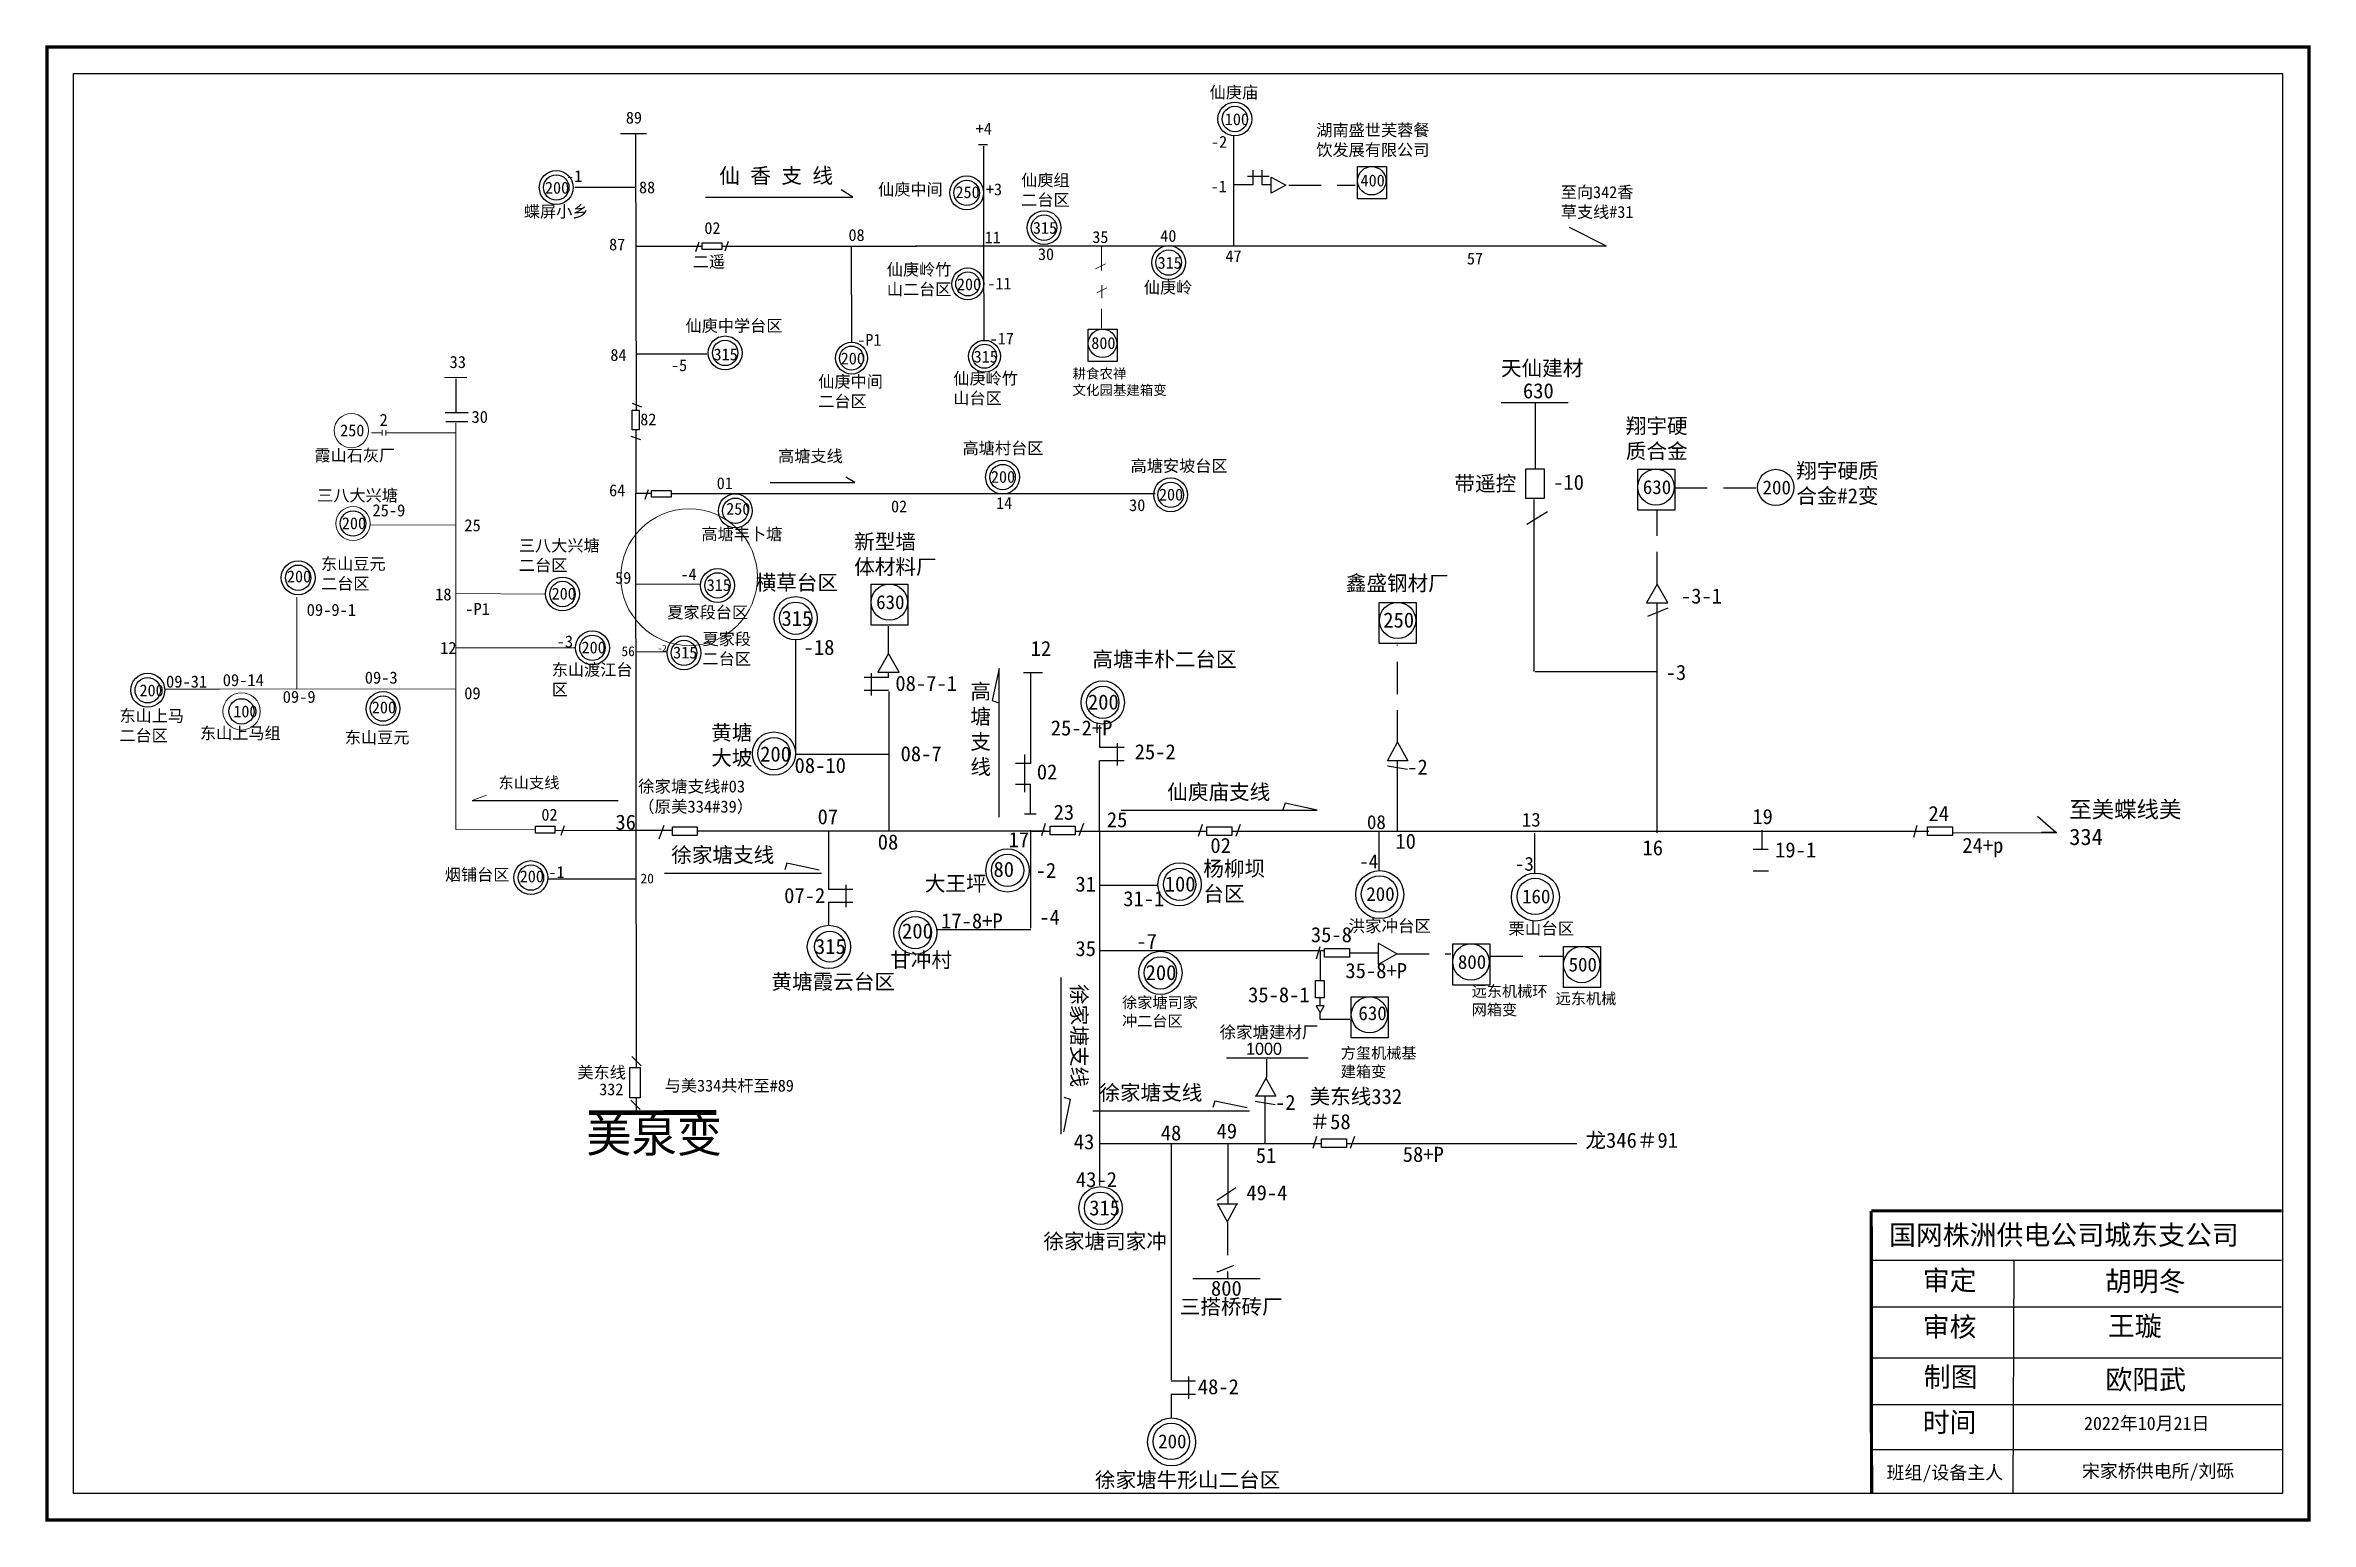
# Model space of a CAD drawing. Extents: x 0 to 344, y 0 to 224.
import ezdxf

# ---------------------------------------------------------------- set-up
doc = ezdxf.new("R2010")
doc.units = 0
doc.header["$LTSCALE"] = 0.774411
doc.linetypes.add('ACAD_ISO02W100', pattern=[15, 12, -3])
doc.linetypes.add('DASHED2', pattern=[9.525, 6.35, -3.175])
doc.layers.get('0').update_dxf_attribs({"linetype": 'CONTINUOUS'})
doc.layers.add('0-RefEdit0', color=7, linetype='CONTINUOUS')
doc.styles.add('SimSun_txtstyle_1.50_0_0', font='simsun.ttc', dxfattribs={"height": 1.5})
doc.styles.add('SimSun_txtstyle_1.80_0_0', font='', dxfattribs={"height": 1.801501})
doc.styles.add('SimSun_txtstyle_2.30_0_0', font='', dxfattribs={"height": 2.296023})
doc.styles.add('SimSun_txtstyle_3.00_0_0', font='', dxfattribs={"height": 3})
doc.styles.get("Standard").update_dxf_attribs({"font": '', "height": 2.5})
doc.styles.add('字体', font='', dxfattribs={"height": 2.5})
doc.styles.add('宋体_txtstyle_1.80_0_0', font='', dxfattribs={"height": 1.801501})
doc.styles.add('宋体_txtstyle_1.84_0_0', font='', dxfattribs={"height": 1.836819})
doc.styles.add('宋体_txtstyle_2.00_0_0', font='', dxfattribs={"height": 2})
doc.styles.add('宋体_txtstyle_200.00_0_0200', font='', dxfattribs={"height": 200})
doc.styles.add('宋体_txtstyle_3.00_0_0', font='', dxfattribs={"height": 3})
doc.styles.add('黑体_txtstyle_1.50_0_0', font='SIMHEI.TTF', dxfattribs={"height": 1.5})
doc.styles.add('黑体_txtstyle_100.00_0_0100', font='SIMHEI.TTF', dxfattribs={"height": 100})
doc.styles.get('SimSun_txtstyle_1.80_0_0').set_extended_font_data('SimSun')
doc.styles.get('SimSun_txtstyle_2.30_0_0').set_extended_font_data('SimSun')
doc.styles.get('SimSun_txtstyle_3.00_0_0').set_extended_font_data('SimSun')
doc.styles.get('Standard').set_extended_font_data('SimSun')
doc.styles.get('字体').set_extended_font_data('SimSun')
doc.styles.get('宋体_txtstyle_1.80_0_0').set_extended_font_data('宋体')
doc.styles.get('宋体_txtstyle_1.84_0_0').set_extended_font_data('宋体')
doc.styles.get('宋体_txtstyle_2.00_0_0').set_extended_font_data('宋体')
doc.styles.get('宋体_txtstyle_200.00_0_0200').set_extended_font_data('宋体')
doc.styles.get('宋体_txtstyle_3.00_0_0').set_extended_font_data('宋体')

msp = doc.modelspace()

# ---------------------------------------------------------------- linework, layer by layer
at = {"linetype": 'Continuous'}
for p, q in [((87.13, 210.76), (91.11, 210.76)), ((89.55, 168.69), (89.49, 210.83)), ((180.4, 193.67), (180.4, 210.42)), ((141.56, 209.09), (142.94, 209.09)), ((142.32, 208.86), (142.32, 193.56)), ((185.76, 204.22), (182.45, 204.22)), ((183.28, 205.17), (183.28, 202.94)), ((184.68, 202.94), (184.68, 205.17)), ((186.09, 201.68), (186.09, 204.12)), ((186.09, 204.12), (188.32, 202.9)), ((80.21, 202.63), (89.38, 202.63)), ((100.08, 201.11), (122.45, 201.11)), ((122.45, 201.11), (120.7, 202.19)), ((183.28, 202.94), (180.45, 202.94)), ((186.02, 202.94), (184.68, 202.94)), ((188.32, 202.9), (186.09, 201.68)), ((237.05, 193.64), (231.45, 196.46)), ((89.61, 193.65), (99.56, 193.65)), ((98.58, 192.83), (99.11, 194.28)), ((102.56, 193.65), (132.12, 193.65)), ((103.03, 192.94), (103.56, 194.39)), ((237.05, 193.64), (131.97, 193.64)), ((89.44, 177.25), (100.24, 177.25)), ((62.14, 168.35), (62.14, 173.49)), ((90.4, 169.18), (88.95, 169.71)), ((60.49, 168.35), (63.98, 168.35)), ((60.56, 166.96), (63.94, 166.96)), ((89.48, 146.56), (89.51, 165.72)), ((90.24, 164.19), (88.78, 164.72)), ((122.78, 157.69), (121.42, 158.54)), ((89.56, 68.76), (89.48, 155.78)), ((91.86, 156.01), (89.54, 156.01)), ((90.87, 155.17), (91.39, 156.62)), ((94.88, 156.05), (168.43, 156.05)), ((109.91, 157.69), (122.78, 157.69)), ((226.08, 128.97), (226.08, 155.14)), ((113.78, 116.34), (113.78, 133.81)), ((128.02, 116.33), (113.69, 116.33)), ((64.6, 109.36), (86.76, 109.36)), ((148.58, 107.32), (150.33, 107.32)), ((305.37, 104.5), (302.6, 106.9)), ((77.24, 104.83), (89.4, 104.82)), ((78.11, 104.1), (78.63, 105.56)), ((118.76, 104.72), (118.76, 95.88)), ((289.73, 104.44), (305.54, 104.51)), ((305.51, 104.5), (303.21, 104.5)), ((118.78, 93.89), (118.78, 90.35)), ((193.54, 86.41), (193.54, 82)), ((193.54, 78.17), (193.54, 79.36)), ((193.51, 76.07), (193.51, 77.04)), ((193.52, 76.09), (198.02, 76.09)), ((88.84, 70.44), (90.26, 69.02)), ((88.68, 63.79), (90.11, 62.37)), ((277.35, 39.47), (339.72, 39.47)), ((299, 39.46), (298.86, 4.01)), ((277.35, 32.37), (339.72, 32.37)), ((277.35, 24.62), (339.72, 24.62)), ((277.35, 17.51), (339.72, 17.51)), ((277.58, 10.69), (339.94, 10.69))]:
    msp.add_line(p, q, dxfattribs=at)
at = {"linetype": 'DASHED2'}
msp.add_line((188.75, 202.93), (198.87, 202.93), dxfattribs=at)
for p, q in [((122.19, 193.5), (122.27, 179.04)), ((142.32, 193.69), (142.4, 179.23))]:
    msp.add_line(p, q)
at = {"color": 7, "linetype": 'Continuous', "lineweight": 0, "ltscale": 0.584484}
for p, q in [((160.26, 193.64), (160.26, 189.93)), ((160.9, 190.93), (159.38, 190.17)), ((161.08, 187.28), (159.56, 186.52)), ((160.32, 187.71), (160.32, 185.72))]:
    msp.add_line(p, q, dxfattribs=at)
at = {"color": 7, "linetype": 'DASHED2', "lineweight": 0, "ltscale": 0.835169}
msp.add_line((160.29, 184.1), (160.29, 181.15), dxfattribs=at)
at = {"color": 7, "linetype": 'Continuous', "lineweight": 0, "ltscale": 0.229493}
msp.add_line((60.35, 173.68), (63.79, 173.68), dxfattribs=at)
at = {"color": 7, "linetype": 'Continuous'}
for p, q in [((221.06, 169.88), (231.24, 169.88)), ((226.28, 159.71), (226.28, 169.83)), ((224.94, 151.36), (228.09, 153.28)), ((246.39, 138.59), (243.28, 137.34)), ((244.77, 104.42), (244.77, 139.36)), ((144.72, 129.45), (143.67, 124.54)), ((144.72, 106.81), (144.72, 129.45)), ((148.43, 128.82), (151.29, 128.82)), ((149.51, 114.94), (149.53, 128.87)), ((244.79, 128.91), (226.23, 128.91)), ((127.97, 104.7), (127.97, 125.95)), ((143.67, 124.54), (144.65, 124.22)), ((203.75, 115.38), (205.3, 118.22)), ((205.3, 118.22), (206.85, 115.39)), ((149.47, 114.96), (147.21, 114.96)), ((148.6, 110.63), (148.6, 116.35)), ((159.98, 104.79), (159.98, 115.44)), ((206.85, 115.39), (203.75, 115.38)), ((203.75, 114.64), (206.8, 114.11)), ((205.27, 104.71), (205.27, 115.36)), ((147.21, 111.84), (149.47, 111.84)), ((149.5, 107.35), (149.5, 111.84)), ((163.25, 107.87), (193.09, 107.87)), ((188.18, 108.93), (187.86, 107.95)), ((193.09, 107.87), (188.18, 108.93)), ((149.5, 104.7), (149.5, 104.84)), ((149.5, 104.67), (149.5, 89.95)), ((149.58, 104.71), (152.41, 104.71)), ((151.73, 105.84), (151.14, 103.99)), ((156.25, 104.7), (176.25, 104.71)), ((157.52, 105.84), (156.85, 103.99)), ((159.98, 104.75), (159.98, 65.12)), ((175.56, 105.73), (174.97, 103.87)), ((180.07, 104.71), (286.07, 104.71)), ((181.35, 105.73), (180.68, 103.87)), ((260.67, 104.85), (260.67, 102.05)), ((289.67, 104.78), (289.8, 104.78)), ((259.35, 101.97), (261.66, 101.97)), ((159.95, 96.51), (168.83, 96.51)), ((259.36, 98.66), (261.68, 98.66)), ((149.53, 89.67), (135.36, 89.67)), ((159.95, 86.53), (194.14, 86.53)), ((193.49, 87.09), (192.9, 85.24)), ((198, 86.2), (202.31, 86.2)), ((154.08, 82.46), (154.08, 58.62)), ((179.29, 70.22), (191.72, 70.22)), ((185.36, 70.04), (185.36, 67.23)), ((183.81, 64.39), (185.36, 67.23)), ((185.2, 67.23), (186.76, 64.39)), ((154.53, 58.96), (155.58, 63.88)), ((155.58, 63.88), (154.61, 64.2)), ((158.94, 62.16), (182.78, 62.16)), ((159.98, 65.12), (159.98, 57.15)), ((177.52, 63.67), (177.2, 62.69)), ((182.44, 62.61), (177.52, 63.67)), ((186.76, 64.39), (183.65, 64.39)), ((183.66, 63.65), (186.7, 63.12)), ((185.18, 57.26), (185.18, 64.37)), ((159.98, 57.19), (193.59, 57.19)), ((159.98, 57.19), (159.98, 50.82)), ((170.88, 57.19), (170.88, 21.3)), ((179.49, 57.23), (179.49, 48.15)), ((192.98, 58.29), (192.39, 56.44)), ((197.59, 57.19), (232.56, 57.19)), ((198.77, 58.29), (198.1, 56.44)), ((180.7, 50.47), (177.82, 48.53)), ((177.91, 48.06), (181.02, 48.06)), ((179.47, 45.22), (177.91, 48.06)), ((180.86, 48.06), (179.31, 45.22)), ((180.4, 38.67), (178.01, 37.7)), ((174.16, 36.69), (184.41, 36.69)), ((178.01, 37.7), (177.83, 37.7)), ((170.89, 19.12), (170.89, 15.43))]:
    msp.add_line(p, q, dxfattribs=at)
at = {"color": 7, "linetype": 'Continuous', "lineweight": 0, "ltscale": 0.19961}
for p, q in [((50.9, 165.71), (50.9, 164.85)), ((51.47, 165.68), (51.47, 164.85))]:
    msp.add_line(p, q, dxfattribs=at)
at = {"color": 7, "linetype": 'Continuous', "lineweight": 0, "ltscale": 2.829017}
msp.add_line((62.07, 104.93), (62.07, 166.74), dxfattribs=at)
at = {"color": 7, "linetype": 'Continuous', "lineweight": 0, "ltscale": 0.332683}
msp.add_line((50.9, 165.28), (49.26, 165.28), dxfattribs=at)
at = {"color": 7, "linetype": 'Continuous', "lineweight": 0, "ltscale": 2.4441}
msp.add_line((62.07, 165.25), (51.52, 165.25), dxfattribs=at)
at = {"color": 7, "linetype": 'DASHED2'}
for p, q in [((247.46, 156.91), (259.99, 156.91)), ((244.76, 142.24), (244.76, 153.47)), ((205.27, 118.15), (205.27, 133.04)), ((205.17, 86.04), (213.39, 86.04)), ((219.45, 85.69), (230.65, 85.69)), ((179.43, 45.14), (179.43, 36.73))]:
    msp.add_line(p, q, dxfattribs=at)
at = {"color": 7, "linetype": 'Continuous', "lineweight": 0, "ltscale": 1.156299}
msp.add_line((62.07, 151.27), (49.06, 151.24), dxfattribs=at)
at = {"color": 7, "linetype": 'Continuous', "lineweight": 0, "ltscale": 0.89399}
for p, q in [((89.49, 142.24), (99.29, 142.24)), ((89.5, 131.98), (94.2, 131.98))]:
    msp.add_line(p, q, dxfattribs=at)
at = {"color": 7, "linetype": 'Continuous', "lineweight": 0, "ltscale": 1.901346}
msp.add_line((37.92, 126.3), (37.92, 140.27), dxfattribs=at)
at = {"color": 7, "linetype": 'Continuous', "lineweight": 0, "ltscale": 2.232736}
msp.add_line((62.1, 140.85), (75.73, 140.75), dxfattribs=at)
at = {"color": 7}
for p, q in [((127.91, 131.62), (127.91, 135.86)), ((127.91, 128.06), (127.91, 128.87))]:
    msp.add_line(p, q, dxfattribs=at)
at = {"color": 7, "linetype": 'Continuous', "lineweight": 0, "ltscale": 0.435317}
msp.add_line((80.28, 132.57), (62.05, 132.57), dxfattribs=at)
at = {"color": 7, "linetype": 'Continuous', "lineweight": 0, "ltscale": 1.027238}
msp.add_line((26.26, 126.29), (17.97, 126.29), dxfattribs=at)
at = {"color": 7, "linetype": 'Continuous', "lineweight": 0, "ltscale": 1.247647}
msp.add_line((62.07, 126.32), (26.26, 126.29), dxfattribs=at)
at = {"color": 7, "linetype": 'Continuous', "lineweight": 0, "ltscale": 0.26385}
msp.add_line((64.6, 109.36), (66.75, 110.18), dxfattribs=at)
at = {"color": 7, "linetype": 'Continuous', "lineweight": 0, "ltscale": 0.323229}
msp.add_line((74.2, 104.92), (62.07, 104.93), dxfattribs=at)
at = {"color": 0, "linetype": 'Continuous'}
for p, q in [((94.95, 104.82), (88.96, 104.82)), ((93.74, 105.57), (92.98, 103.47)), ((151.87, 104.7), (98.8, 104.72)), ((76.16, 97.45), (89.38, 97.45)), ((93.84, 98.31), (117.68, 98.31)), ((112.42, 99.81), (112.1, 98.83)), ((117.34, 98.76), (112.42, 99.81))]:
    msp.add_line(p, q, dxfattribs=at)
at = {"color": 7, "linetype": 'ByBlock', "ltscale": 2}
msp.add_line((284.23, 105.57), (283.77, 103.74), dxfattribs=at)
at = {"linetype": 'ACAD_ISO02W100'}
msp.add_line((89.5, 64.15), (89.5, 61.92), dxfattribs=at)
at = {"linetype": 'Continuous', "const_width": 0.5}
msp.add_lwpolyline([(-0.08, 223.93), (343.89, 223.93), (343.89, -0.04), (-0.08, -0.04)], close=True, dxfattribs=at)
at = {"linetype": 'Continuous'}
for points in [[(3.97, 219.88), (339.85, 219.88), (339.85, 4.01), (3.97, 4.01)], [(102.54, 193.12), (99.57, 193.12), (99.57, 194.16), (102.54, 194.16)], [(89.95, 168.69), (89.95, 165.72), (88.91, 165.72), (88.91, 168.69)], [(94.83, 155.46), (91.86, 155.46), (91.86, 156.51), (94.83, 156.51)], [(77.17, 104.4), (74.2, 104.4), (74.2, 105.45), (77.17, 105.45)], [(192.79, 82), (194.13, 82), (194.13, 79.36), (192.79, 79.36)], [(193.53, 77.1), (194.14, 78.14), (192.93, 78.14)]]:
    msp.add_lwpolyline(points, close=True, dxfattribs=at)
at = {"color": 7, "linetype": 'Continuous'}
for points in [[(224.82, 159.77), (227.57, 159.77), (227.57, 155.25), (224.82, 155.25)], [(152.47, 105.47), (156.26, 105.47), (156.26, 104.14), (152.47, 104.14)], [(176.3, 105.36), (180.09, 105.36), (180.09, 104.02), (176.3, 104.02)], [(285.89, 105.36), (289.67, 105.36), (289.67, 104.02), (285.89, 104.02)], [(194.18, 86.88), (197.96, 86.88), (197.96, 85.54), (194.18, 85.54)], [(193.73, 57.92), (197.51, 57.92), (197.51, 56.59), (193.73, 56.59)]]:
    msp.add_lwpolyline(points, close=True, dxfattribs=at)
at = {"color": 7}
for points in [[(244.76, 142.24), (243.13, 139.42), (246.39, 139.42)], [(127.9, 131.69), (126.27, 128.87), (129.52, 128.87)], [(205.17, 86.04), (202.35, 87.67), (202.35, 84.41)]]:
    msp.add_lwpolyline(points, close=True, dxfattribs=at)
at = {"color": 0, "linetype": 'Continuous'}
msp.add_lwpolyline([(95.03, 105.36), (98.81, 105.36), (98.81, 104.03), (95.03, 104.03)], close=True, dxfattribs=at)
at = {"linetype": 'ACAD_ISO02W100'}
msp.add_lwpolyline([(88.54, 68.76), (90.14, 68.76), (90.14, 64.15), (88.54, 64.15)], close=True, dxfattribs=at)
at = {"linetype": 'Continuous'}
for points, const_width in [([(82.33, 61.91), (101.71, 61.92)], 0.721), ([(277.31, 46.97), (277.37, 4.01)], 0.5), ([(277.35, 46.97), (339.72, 46.97)], 0.5)]:
    msp.add_lwpolyline(points, dxfattribs=dict(at, const_width=const_width))
for centre, radius in [((180.55, 212.97), 2.58), ((180.55, 212.97), 1.93), ((77.37, 202.56), 2.58), ((77.37, 202.56), 1.93), ((139.77, 201.74), 2.58), ((139.77, 201.74), 1.93), ((151.53, 196.45), 2.58), ((151.53, 196.45), 1.93), ((170.49, 191.14), 2.58), ((170.49, 191.14), 1.93), ((103.05, 177.4), 2.58), ((103.05, 177.4), 1.93), ((145.24, 158.53), 2.58), ((145.24, 158.53), 1.93), ((104.59, 153.41), 2.58), ((104.59, 153.41), 1.93), ((170.79, 155.83), 2.58), ((170.79, 155.83), 1.93), ((46.46, 151.47), 1.93), ((38.12, 143.23), 2.58), ((38.12, 143.23), 1.93), ((78.31, 140.75), 2.58), ((78.31, 140.75), 1.93), ((101.89, 142.06), 2.58), ((101.89, 142.06), 1.93), ((113.77, 137.07), 3.29), ((113.77, 137.07), 2.46), ((82.86, 132.57), 2.58), ((82.86, 132.57), 1.93), ((96.79, 131.8), 2.58), ((96.79, 131.8), 1.93), ((15.24, 126.12), 2.58), ((15.24, 126.12), 1.93), ((29.51, 122.91), 1.93), ((51.02, 123.33), 2.58), ((51.02, 123.33), 1.93), ((110.47, 116.49), 3.29), ((110.47, 116.49), 2.46), ((73.51, 97.63), 2.58), ((73.51, 97.63), 1.93), ((118.83, 87.1), 3.29)]:
    msp.add_circle(centre, radius, dxfattribs=at)
for centre, radius in [((201.37, 203.58), 2.16), ((139.94, 187.9), 2.42), ((139.94, 187.9), 1.83), ((142.48, 176.9), 2.42), ((160.43, 178.86), 2.16), ((122.27, 176.62), 2.42), ((122.27, 176.62), 1.83), ((142.48, 176.9), 1.83)]:
    msp.add_circle(centre, radius)
at = {"color": 7, "linetype": 'Continuous', "lineweight": 0, "ltscale": 0.520853}
for centre in [(46.21, 165.59), (46.46, 151.47)]:
    msp.add_circle(centre, 2.6, dxfattribs=at)
at = {"color": 7}
for centre, radius in [((244.59, 157), 2.76), ((262.8, 156.95), 2.76), ((128.01, 139.51), 2.76), ((205.3, 136.73), 2.76), ((202.59, 95.05), 3.65), ((202.54, 95.14), 2.76), ((226.26, 94.68), 3.65), ((226.22, 94.77), 2.76), ((216.46, 84.81), 2.76), ((233.3, 84.41), 2.76), ((201.02, 76.77), 2.76), ((170.93, 11.83), 3.65), ((170.89, 11.92), 2.76)]:
    msp.add_circle(centre, radius, dxfattribs=at)
at = {"color": 12, "linetype": 'Continuous', "lineweight": 0, "ltscale": 0.716023, "true_color": 0xc00000}
msp.add_circle((97.56, 143.32), 10.39, dxfattribs=at)
at = {"color": 7, "linetype": 'Continuous'}
for centre, radius in [((160.47, 124.27), 3.29), ((160.47, 124.27), 2.46), ((145.99, 98.73), 3.29), ((145.99, 98.73), 2.46), ((172.15, 96.61), 3.29), ((172.15, 96.61), 2.46), ((131.97, 89.27), 3.29), ((131.97, 89.27), 2.46), ((169.24, 83.15), 3.29), ((169.24, 83.15), 2.46), ((160.13, 47.37), 3.29), ((160.13, 47.37), 2.46)]:
    msp.add_circle(centre, radius, dxfattribs=at)
at = {"color": 7, "linetype": 'Continuous', "lineweight": 0, "ltscale": 0.838528}
msp.add_circle((29.51, 122.91), 2.84, dxfattribs=at)
at = {"color": 0, "linetype": 'Continuous'}
msp.add_circle((118.97, 87.14), 2.34, dxfattribs=at)
at = {"layer": '0-RefEdit0', "color": 0, "linetype": 'ByBlock', "ltscale": 2}
for p, q in [((127.89, 128.05), (124.17, 128.05)), ((127.87, 126.07), (124.17, 126.07)), ((121.41, 96.55), (121.41, 93.15)), ((118.76, 95.88), (122.48, 95.88)), ((118.78, 93.89), (122.48, 93.89))]:
    msp.add_line(p, q, dxfattribs=at)
at = {"layer": '0-RefEdit0', "color": 7, "linetype": 'ByBlock', "ltscale": 2}
for p, q in [((125.24, 128.73), (125.24, 125.33)), ((159.98, 120.81), (159.98, 117.41)), ((163.72, 117.4), (160.01, 117.4)), ((162.65, 118.07), (162.65, 114.67)), ((163.7, 115.41), (160.01, 115.41)), ((170.87, 21.11), (174.58, 21.11)), ((173.51, 21.78), (173.51, 18.38)), ((170.89, 19.12), (174.58, 19.12))]:
    msp.add_line(p, q, dxfattribs=at)
at = {"layer": '0-RefEdit0', "color": 7, "ltscale": 2}
for p, q in [((202.44, 104.74), (202.44, 98.75)), ((226.11, 104.38), (226.11, 98.38))]:
    msp.add_line(p, q, dxfattribs=at)
at = {"layer": '0-RefEdit0', "linetype": 'ByBlock', "ltscale": 2}
for points in [[(199.19, 205.73), (203.6, 205.73), (203.6, 200.83), (199.19, 200.83)], [(158.25, 181.01), (162.66, 181.01), (162.66, 176.11), (158.25, 176.11)]]:
    msp.add_lwpolyline(points, close=True, dxfattribs=at)
at = {"layer": '0-RefEdit0', "color": 7, "linetype": 'ByBlock', "ltscale": 2}
for points in [[(241.81, 159.74), (247.44, 159.74), (247.44, 153.49), (241.81, 153.49)], [(125.23, 142.25), (130.85, 142.25), (130.85, 136), (125.23, 136)], [(202.52, 139.47), (208.14, 139.47), (208.14, 133.22), (202.52, 133.22)], [(213.68, 87.55), (219.31, 87.55), (219.31, 81.3), (213.68, 81.3)], [(230.52, 87.16), (236.14, 87.16), (236.14, 80.91), (230.52, 80.91)], [(198.24, 79.51), (203.86, 79.51), (203.86, 73.26), (198.24, 73.26)]]:
    msp.add_lwpolyline(points, close=True, dxfattribs=at)

# ---------------------------------------------------------------- texts
at = {"color": 7}
for s, p in [('洪家冲台区', (197.84, 89.37)), ('栗山台区', (222.13, 88.98))]:
    msp.add_text(s, height=1.837, dxfattribs=at).set_placement(p)
at = {"linetype": 'Continuous', "style": '字体'}
msp.add_text('黄塘霞云台区', height=2.296, dxfattribs=at).set_placement((110.09, 80.67))
at = {"linetype": 'Continuous', "attachment_point": 1}
for s, insert, char_height, width, style in [('仙庚庙', (176.71, 217.93), 1.802, 12.6853, '字体'), ('湖南盛世芙蓉餐饮发展有限公司', (192.94, 212.18), 1.8015, 17.861, '字体'), ('仙 香 支 线', (102.15, 205.51), 2.308, 24.6173, '字体'), ('仙庾中间', (126.3, 203.17), 1.802, 12.6853, '字体'), ('仙庾组\\P二台区', (148.06, 204.57), 1.802, 12.6853, '字体'), ('蝶屏小乡', (72.44, 199.81), 1.802, 12.6853, '字体'), ('35', (158.88, 195.92), 1.802, 3.9487, 'SimSun_txtstyle_1.80_0_0'), ('40', (169.21, 196.1), 1.802, 3.9487, 'SimSun_txtstyle_1.80_0_0'), ('二遥', (98.12, 192.19), 1.802, 12.6853, '字体'), ('仙庚岭 ', (166.71, 188.27), 1.802, 12.6853, '字体'), ('仙庾中学台区', (97.02, 182.45), 1.802, 16.6235, '字体'), ('800', (158.72, 179.81), 1.802, 4.0753, 'SimSun_txtstyle_1.80_0_0'), ('天仙建材', (221.02, 176.24), 2.296, 16.1675, '字体'), ('霞山石灰厂', (40.58, 162.74), 1.802, 14.1782, '字体'), ('高塘支线', (111.1, 162.62), 1.802, 19.2139, '字体'), ('高塘村台区', (139.15, 163.83), 1.802, 19.2139, '字体'), ('高塘安坡台区', (164.7, 161.13), 1.802, 19.2139, '字体'), ('三八大兴塘', (41, 156.65), 1.802, 14.1782, '字体'), ('三八大兴塘二台区', (71.68, 149.03), 1.802, 14.1782, '字体'), ('高塘丰卜塘', (99.44, 150.77), 1.802, 19.2139, '字体'), ('新型墙\\P体材料厂', (122.67, 149.86), 2.296, 12.8418, '字体'), ('东山豆元二台区', (41.59, 146.24), 1.802, 9.8936, '字体'), ('59', (86.32, 144.12), 1.802, 3.9487, 'SimSun_txtstyle_1.80_0_0'), ('-4', (96.25, 144.66), 1.802, 3.9487, 'SimSun_txtstyle_1.80_0_0'), ('315', (100.24, 143.01), 1.802, 4.0753, 'SimSun_txtstyle_1.80_0_0'), ('横草台区', (107.67, 143.64), 2.296, 13.1101, '字体'), ('夏家段台区', (94.25, 138.87), 1.802, 19.2139, '宋体_txtstyle_1.80_0_0'), ('夏家段^M^J二台区', (99.6, 134.81), 1.802, 19.2139, '宋体_txtstyle_1.80_0_0'), ('315', (95.14, 132.76), 1.802, 4.0753, 'SimSun_txtstyle_1.80_0_0'), ('东山渡江台区', (76.68, 130.14), 1.802, 13.1354, 'SimSun_txtstyle_1.80_0_0'), ('东山上马二台区', (10.93, 123.14), 1.802, 10.7803, '字体'), ('东山上马组', (23.18, 120.5), 1.802, 13.1354, '字体'), ('黄塘大坡', (100.93, 120.83), 2.296, 8.0122, '字体'), ('25-2+P', (152.56, 121.54), 2.296, 5.0326, 'SimSun_txtstyle_2.30_0_0'), ('东山豆元', (45.21, 119.85), 1.802, 13.1354, '字体'), ('25-2', (165.32, 117.91), 2.296, 5.0326, 'SimSun_txtstyle_2.30_0_0'), ('至美蝶线美334', (307.43, 109.25), 2.5, 17.6619, '字体'), ('烟铺台区', (60.42, 98.98), 1.802, 13.1354, '字体'), ('美东线', (80.58, 68.92), 1.802, 7.6379, '字体'), ('与美334共杆至#89', (93.86, 66.91), 1.8015, 23.0264, '字体'), ('美泉变', (81.93, 60.93), 5.044, 26.8977, '字体'), ('国网株洲供电公司城东支公司', (280.01, 44.81), 3, 82.0179, 'SimSun_txtstyle_3.00_0_0'), ('审定', (285.14, 37.91), 3, 23.4615, '字体'), ('胡明冬', (312.84, 37.77), 3, 23.4615, '宋体_txtstyle_3.00_0_0'), ('审核', (285.14, 30.84), 3, 23.4615, '字体'), ('王璇', (313.31, 30.97), 3, 33.0539, '宋体_txtstyle_3.00_0_0'), ('制图', (285.3, 23.22), 3, 23.4615, '字体'), ('欧阳武', (312.92, 22.83), 3, 23.4615, 'SimSun_txtstyle_3.00_0_0'), ('时间', (285.14, 16.34), 3, 23.4615, '字体'), ('2022年10月21日', (309.68, 15.66), 2, 23.4615, '宋体_txtstyle_2.00_0_0')]:
    msp.add_mtext(s, dxfattribs=dict(at, insert=insert, char_height=char_height, width=width, style=style))
for s, insert, char_height, width in [('89', (87.95, 214.08), 1.802, 3.9487), ('100', (179.02, 213.84), 1.802, 4.0753), ('+4', (141.14, 212.4), 1.802, 3.9487), ('-2', (176.93, 210.4), 1.802, 3.9487), ('200', (75.65, 203.42), 1.802, 4.0753), ('-1', (78.87, 205.19), 1.802, 13.7313), ('88', (89.95, 203.49), 1.802, 3.9487), ('-1', (176.87, 203.62), 1.802, 3.9487), ('400', (199.67, 204.53), 1.802, 4.0753), ('250', (138.07, 202.75), 1.802, 4.0753), ('+3', (142.7, 203.18), 1.802, 3.9487), ('315', (149.84, 197.33), 1.802, 4.0753), ('87', (85.4, 194.8), 1.802, 3.9487), ('30', (150.61, 193.33), 1.802, 3.9487), ('47', (179.12, 193.02), 1.802, 3.9487), ('315', (168.8, 192.01), 1.802, 4.0753), ('57', (215.84, 192.66), 1.802, 3.9487), ('84', (85.59, 178), 1.802, 3.9487), ('-5', (94.81, 176.44), 1.802, 12.916), ('315', (101.28, 178.08), 1.802, 3.9487), ('250', (44.51, 166.53), 1.802, 4.0753), ('82', (90.14, 168.21), 1.802, 3.9487), ('01', (101.77, 158.5), 1.802, 3.9487), ('200', (143.46, 159.47), 1.802, 4.0753), ('64', (85.4, 157.42), 1.802, 3.9487), ('14', (144.25, 155.49), 1.802, 3.9487), ('30', (164.48, 155.16), 1.802, 3.9487), ('200', (169.01, 156.77), 1.802, 4.0753), ('200', (44.76, 152.41), 1.802, 4.0753), ('250', (103.2, 154.61), 1.802, 4.0753), ('02', (128.27, 154.97), 1.802, 3.9487), ('200', (36.41, 144.32), 1.802, 4.0753), ('200', (76.66, 141.71), 1.802, 4.0753), ('315', (111.62, 138.2), 2.296, 5.194), ('200', (81.21, 133.53), 1.802, 4.0753), ('-18', (114.98, 133.8), 2.296, 5.0326), ('200', (13.99, 127), 1.802, 4.0753), ('200', (49.32, 124.41), 1.802, 4.0753), ('100', (28.26, 123.8), 1.802, 4.0753), ('200', (108.37, 117.57), 2.296, 5.194), ('08-10', (113.6, 115.84), 2.296, 5.0326), ('东山支线', (68.57, 112.91), 1.702, 19.3476), ('36', (86.36, 107.21), 2.296, 5.0326), ('07', (117.1, 108.04), 2.296, 5.0326), ('200', (71.81, 98.72), 1.802, 4.0753), ('-1', (76.18, 99.38), 1.802, 3.9487), ('315', (116.7, 88.32), 2.296, 5.194), ('332', (83.89, 66.35), 1.802, 4.0753)]:
    msp.add_mtext(s, dxfattribs=dict(at, insert=insert, char_height=char_height, width=width))
at = {"attachment_point": 1}
for s, insert, char_height, width in [('至向342香草支线#31', (230.11, 202.75), 1.8015, 11.5988), ('02', (99.89, 197.29), 1.802, 8.1378), ('08', (121.8, 196.23), 1.802, 9.3434), ('11', (142.51, 195.87), 1.802, 8.1378), ('仙庚岭竹山二台区', (127.62, 190.99), 1.802, 10.8389), ('200', (138.29, 188.74), 1.802, 5.5759), ('-11', (142.9, 188.86), 1.802, 9.3434), ('-P1', (123.14, 180.3), 1.802, 9.3434), ('-17', (143.27, 180.49), 1.802, 9.3434), ('200', (120.62, 177.46), 1.802, 5.5759), ('315', (140.83, 177.74), 1.802, 5.5759), ('仙庚中间二台区', (117.2, 173.96), 1.802, 10.8389), ('仙庚岭竹山台区', (137.74, 174.44), 1.802, 10.8389)]:
    msp.add_mtext(s, dxfattribs=dict(at, insert=insert, char_height=char_height, width=width))
at = {"color": 7, "linetype": 'Continuous', "lineweight": 0, "ltscale": 0.546536, "char_height": 1.837, "attachment_point": 1, "style": '宋体_txtstyle_2.00_0_0'}
for s, insert in [('33', (61.14, 176.95)), ('30', (64.48, 168.6))]:
    msp.add_mtext(s, dxfattribs=dict(at, insert=insert))
at = {"color": 7, "linetype": 'DASHED2', "lineweight": 0, "ltscale": 0.835169, "insert": (155.87, 175.01), "char_height": 1.5, "attachment_point": 1, "style": 'SimSun_txtstyle_1.50_0_0'}
msp.add_mtext('耕食农禅^M^J文化园基建箱变', dxfattribs=at)
at = {"color": 7, "linetype": 'Continuous', "attachment_point": 1}
for s, insert, char_height, width in [('630', (224.36, 172.8), 2.296, 5.194), ('-10', (228.95, 158.89), 2.296, 5.194), ('-3-1', (248.38, 141.6), 2.296, 5.0326), ('250', (203.12, 137.94), 2.296, 5.194), ('12', (149.5, 133.62), 2.296, 5.0326), ('08-7-1', (128.93, 128.32), 2.296, 5.0326), ('-3', (246.06, 129.98), 2.296, 5.0326), ('200', (158.21, 125.48), 2.296, 5.194), ('08-7', (129.72, 117.62), 2.296, 5.0326), ('02', (150.44, 114.85), 2.296, 5.0326), ('-2', (206.76, 115.6), 2.296, 5.0326), ('23', (152.99, 108.72), 2.296, 5.0326), ('25', (161.08, 107.59), 2.296, 5.0326), ('19', (259.24, 108.07), 2.296, 5.0326), ('08', (126.25, 104.2), 2.296, 5.0326), ('17', (146.14, 104.55), 2.296, 5.0326), ('02', (176.83, 103.67), 2.296, 5.0326), ('10', (204.96, 104.31), 2.296, 5.0326), ('80', (143.85, 100.04), 2.296, 5.194), ('16', (242.54, 103.32), 2.296, 5.0326), ('19-1', (262.7, 103), 2.296, 5.0326), ('31', (156.31, 97.8), 2.296, 5.0326), ('100', (169.89, 97.81), 2.296, 5.194), ('200', (129.95, 90.67), 2.296, 5.194), ('35', (156.31, 88), 2.296, 5.0326), ('-7', (165.58, 89.1), 2.296, 5.0326), ('200', (166.98, 84.35), 2.296, 15.1643), ('{\\f\uffbfﾬￌﾣﾤ_GB2312|b0|i0|c134|p49;1000}', (182.25, 72.53), 1.8368, 4.1552), ('-2', (186.66, 64.61), 2.296, 5.0326), ('43', (156.06, 58.63), 2.296, 5.0326), ('48', (169.29, 59.97), 2.296, 5.0326), ('49', (177.77, 60.26), 2.296, 5.0326), ('51', (183.74, 56.55), 2.296, 5.0326), ('315', (158.41, 48.57), 2.296, 5.194), ('800', (176.92, 36.35), 2.296, 5.194)]:
    msp.add_mtext(s, dxfattribs=dict(at, insert=insert, char_height=char_height, width=width))
at = {"color": 7, "linetype": 'Continuous', "lineweight": 0, "ltscale": 0.873962, "insert": (50.5, 168.14), "char_height": 1.84, "attachment_point": 1, "style": '宋体_txtstyle_200.00_0_0200'}
msp.add_mtext('2', dxfattribs=at)
at = {"color": 7, "linetype": 'Continuous', "attachment_point": 1}
for s, insert, char_height, width, style in [('{\\fSimSun|b0|i0|c134|p2;翔宇硬质合金}', (240, 167.46), 2.296, 10.1741, '字体'), ('带遥控', (213.94, 158.7), 2.296, 11.7853, '字体'), ('{\\fSimSun|b0|i0|c134|p2;翔宇硬质合金#2变}', (265.92, 160.65), 2.296, 14.6894, '字体'), ('鑫盛钢材厂', (197.43, 143.55), 2.296, 16.1675, '字体'), ('高塘丰朴二台区', (158.89, 131.98), 2.296, 24.4883, '字体'), ('高塘支线', (140.34, 127.1), 2.296, 1.294, '字体'), ('仙庾庙支线', (170.27, 111.8), 2.296, 16.1675, '字体'), ('杨柳坝台区', (175.76, 100.16), 2.296, 11.4301, '字体'), ('大王坪', (133.41, 97.89), 2.296, 12.8418, '字体'), ('-2', (150.26, 99.88), 2.296, 5.0326, 'SimSun_txtstyle_2.30_0_0'), ('31-1', (163.58, 95.58), 2.296, 5.0326, 'SimSun_txtstyle_2.30_0_0'), ('17-8+P', (135.88, 92.2), 2.296, 5.0326, 'SimSun_txtstyle_2.30_0_0'), ('-4', (150.82, 92.78), 2.296, 5.0326, 'SimSun_txtstyle_2.30_0_0'), ('35-8', (192.11, 90.11), 2.296, 5.0326, 'SimSun_txtstyle_2.30_0_0'), ('甘冲村', (128.15, 86.27), 2.296, 12.8418, '字体'), ('35-8+P', (197.36, 84.64), 2.296, 5.0326, 'SimSun_txtstyle_2.30_0_0'), ('徐家塘司家冲二台区', (163.4, 79.5), 1.69, 12.7551, '字体'), ('35-8-1', (182.56, 80.97), 2.296, 5.0326, 'SimSun_txtstyle_2.30_0_0'), ('远东机械环网箱变', (216.56, 81.21), 1.69, 12.7551, '字体'), ('远东机械', (229.33, 80.09), 1.69, 12.7551, '字体'), ('徐家塘建材厂', (178.23, 75.06), 1.837, 24.5589, '字体'), ('方玺机械基建箱变', (196.66, 71.81), 1.69, 12.7551, '字体'), ('徐家塘支线', (159.95, 66.09), 2.296, 16.1675, '字体'), ('美东线332＃58', (191.91, 65.51), 2.296, 16.9321, 'SimSun_txtstyle_2.30_0_0'), ('龙346＃91', (233.86, 58.85), 2.296, 16.1675, '字体'), ('58+P', (206.08, 56.71), 2.296, 5.0326, 'SimSun_txtstyle_2.30_0_0'), ('43-2', (156.38, 52.88), 2.296, 5.0326, 'SimSun_txtstyle_2.30_0_0'), ('49-4', (182.3, 50.88), 2.296, 5.0326, 'SimSun_txtstyle_2.30_0_0'), ('徐家塘司家冲', (151.43, 43.49), 2.296, 25.3194, '字体'), ('三搭桥砖厂', (172.16, 33.55), 2.296, 25.3194, '字体'), ('48-2', (174.92, 21.38), 2.296, 5.0326, 'SimSun_txtstyle_2.30_0_0'), ('徐家塘牛形山二台区', (159.27, 7.21), 2.296, 30.1607, '字体')]:
    msp.add_mtext(s, dxfattribs=dict(at, insert=insert, char_height=char_height, width=width, style=style))
at = {"color": 7, "char_height": 2.112, "width": 4.443, "attachment_point": 1}
for s, insert in [('630', (242.59, 158.06)), ('200', (260.8, 158.01)), ('630', (126.01, 140.57)), ('08', (200.64, 107.13)), ('13', (224.19, 107.49)), ('-4', (199.48, 101.16)), ('-3', (223.15, 100.79)), ('200', (200.54, 96.2)), ('160', (224.22, 95.83)), ('800', (214.46, 85.87)), ('500', (231.3, 85.47)), ('630', (199.34, 78.08)), ('200', (168.89, 12.98))]:
    msp.add_mtext(s, dxfattribs=dict(at, insert=insert))
at = {"color": 7, "linetype": 'Continuous', "lineweight": 0, "ltscale": 0.594804, "insert": (49.41, 154.4), "char_height": 1.837, "attachment_point": 1, "style": '宋体_txtstyle_200.00_0_0200'}
msp.add_mtext('25-9', dxfattribs=at)
at = {"color": 7, "linetype": 'Continuous', "lineweight": 0, "ltscale": 1.927165, "insert": (63.39, 152.12), "char_height": 1.837, "attachment_point": 1, "style": '宋体_txtstyle_200.00_0_0200'}
msp.add_mtext('25', dxfattribs=at)
at = {"color": 7, "linetype": 'Continuous', "lineweight": 0, "ltscale": 1.063451, "insert": (58.94, 141.62), "char_height": 1.837, "attachment_point": 1, "style": '宋体_txtstyle_200.00_0_0200'}
msp.add_mtext('18', dxfattribs=at)
at = {"color": 7, "linetype": 'Continuous', "lineweight": 0, "ltscale": 1.901346, "insert": (39.42, 139.26), "char_height": 1.837, "attachment_point": 1, "style": '宋体_txtstyle_1.84_0_0'}
msp.add_mtext('09-9-1', dxfattribs=at)
at = {"color": 7, "linetype": 'Continuous', "lineweight": 0, "ltscale": 0.547043, "insert": (63.53, 139.4), "char_height": 1.837, "attachment_point": 1, "style": '宋体_txtstyle_200.00_0_0200'}
msp.add_mtext('-P1', dxfattribs=at)
at = {"color": 7, "linetype": 'Continuous', "lineweight": 0, "ltscale": 1.519563, "char_height": 1.837, "attachment_point": 1}
for s, insert, style in [('-3', (77.43, 134.45), '宋体_txtstyle_1.84_0_0'), ('12', (59.71, 133.47), '宋体_txtstyle_1.84_0_0'), ('09-14', (26.65, 128.59), '宋体_txtstyle_200.00_0_0200'), ('09-3', (48.25, 128.96), '宋体_txtstyle_200.00_0_0200'), ('09-9', (35.77, 126.04), '宋体_txtstyle_200.00_0_0200'), ('09', (63.37, 126.59), '宋体_txtstyle_200.00_0_0200')]:
    msp.add_mtext(s, dxfattribs=dict(at, insert=insert, style=style))
at = {"color": 7, "linetype": 'Continuous', "lineweight": 0, "ltscale": 0.048058, "char_height": 1.5, "attachment_point": 1, "style": '黑体_txtstyle_1.50_0_0'}
for s, insert in [('56', (87.28, 132.81)), ('20', (90.17, 98.25))]:
    msp.add_mtext(s, dxfattribs=dict(at, insert=insert))
at = {"color": 7, "linetype": 'Continuous', "lineweight": 0, "ltscale": 0.06867, "insert": (92.8, 133.01), "char_height": 1, "attachment_point": 1, "style": '黑体_txtstyle_100.00_0_0100'}
msp.add_mtext('-2', dxfattribs=at)
at = {"color": 7, "linetype": 'Continuous', "lineweight": 0, "ltscale": 0.951146, "insert": (18.03, 128.36), "char_height": 1.837, "attachment_point": 1, "style": '宋体_txtstyle_200.00_0_0200'}
msp.add_mtext('09-31', dxfattribs=at)
at = {"color": 0, "linetype": 'Continuous', "attachment_point": 1, "style": '字体'}
for s, insert, char_height, width in [('徐家塘支线#03\\P（原美334#39）', (89.8, 112.42), 1.837, 27.0432), ('徐家塘支线', (94.85, 102.24), 2.296, 16.1675)]:
    msp.add_mtext(s, dxfattribs=dict(at, insert=insert, char_height=char_height, width=width))
at = {"color": 1, "linetype": 'Continuous', "insert": (75.11, 108.1), "char_height": 1.802, "width": 3.9487, "attachment_point": 1}
msp.add_mtext('02', dxfattribs=at)
at = {"color": 7, "char_height": 2.296, "width": 5.1858, "attachment_point": 1, "style": 'SimSun_txtstyle_2.30_0_0'}
for s, insert in [('24', (286.02, 108.52)), ('24+p', (291.17, 103.69))]:
    msp.add_mtext(s, dxfattribs=dict(at, insert=insert))
at = {"color": 0, "linetype": 'Continuous', "insert": (112.02, 96.06), "char_height": 2.296, "width": 5.0326, "attachment_point": 1}
msp.add_mtext('07-2', dxfattribs=at)
at = {"color": 7, "linetype": 'Continuous', "insert": (158.01, 81.44), "char_height": 2.296, "width": 16.1675, "attachment_point": 1, "rotation": 270, "style": '字体'}
msp.add_mtext('徐家塘支线', dxfattribs=at)
at = {"color": 7, "linetype": 'Continuous', "lineweight": 0, "ltscale": 1.193371, "char_height": 2, "attachment_point": 1, "style": '宋体_txtstyle_200.00_0_0200'}
for s, insert in [('班组/设备主人', (279.65, 8.18)), ('宋家桥供电所/刘砾', (309.36, 8.42))]:
    msp.add_mtext(s, dxfattribs=dict(at, insert=insert))

doc.saveas('drawing.dxf')
